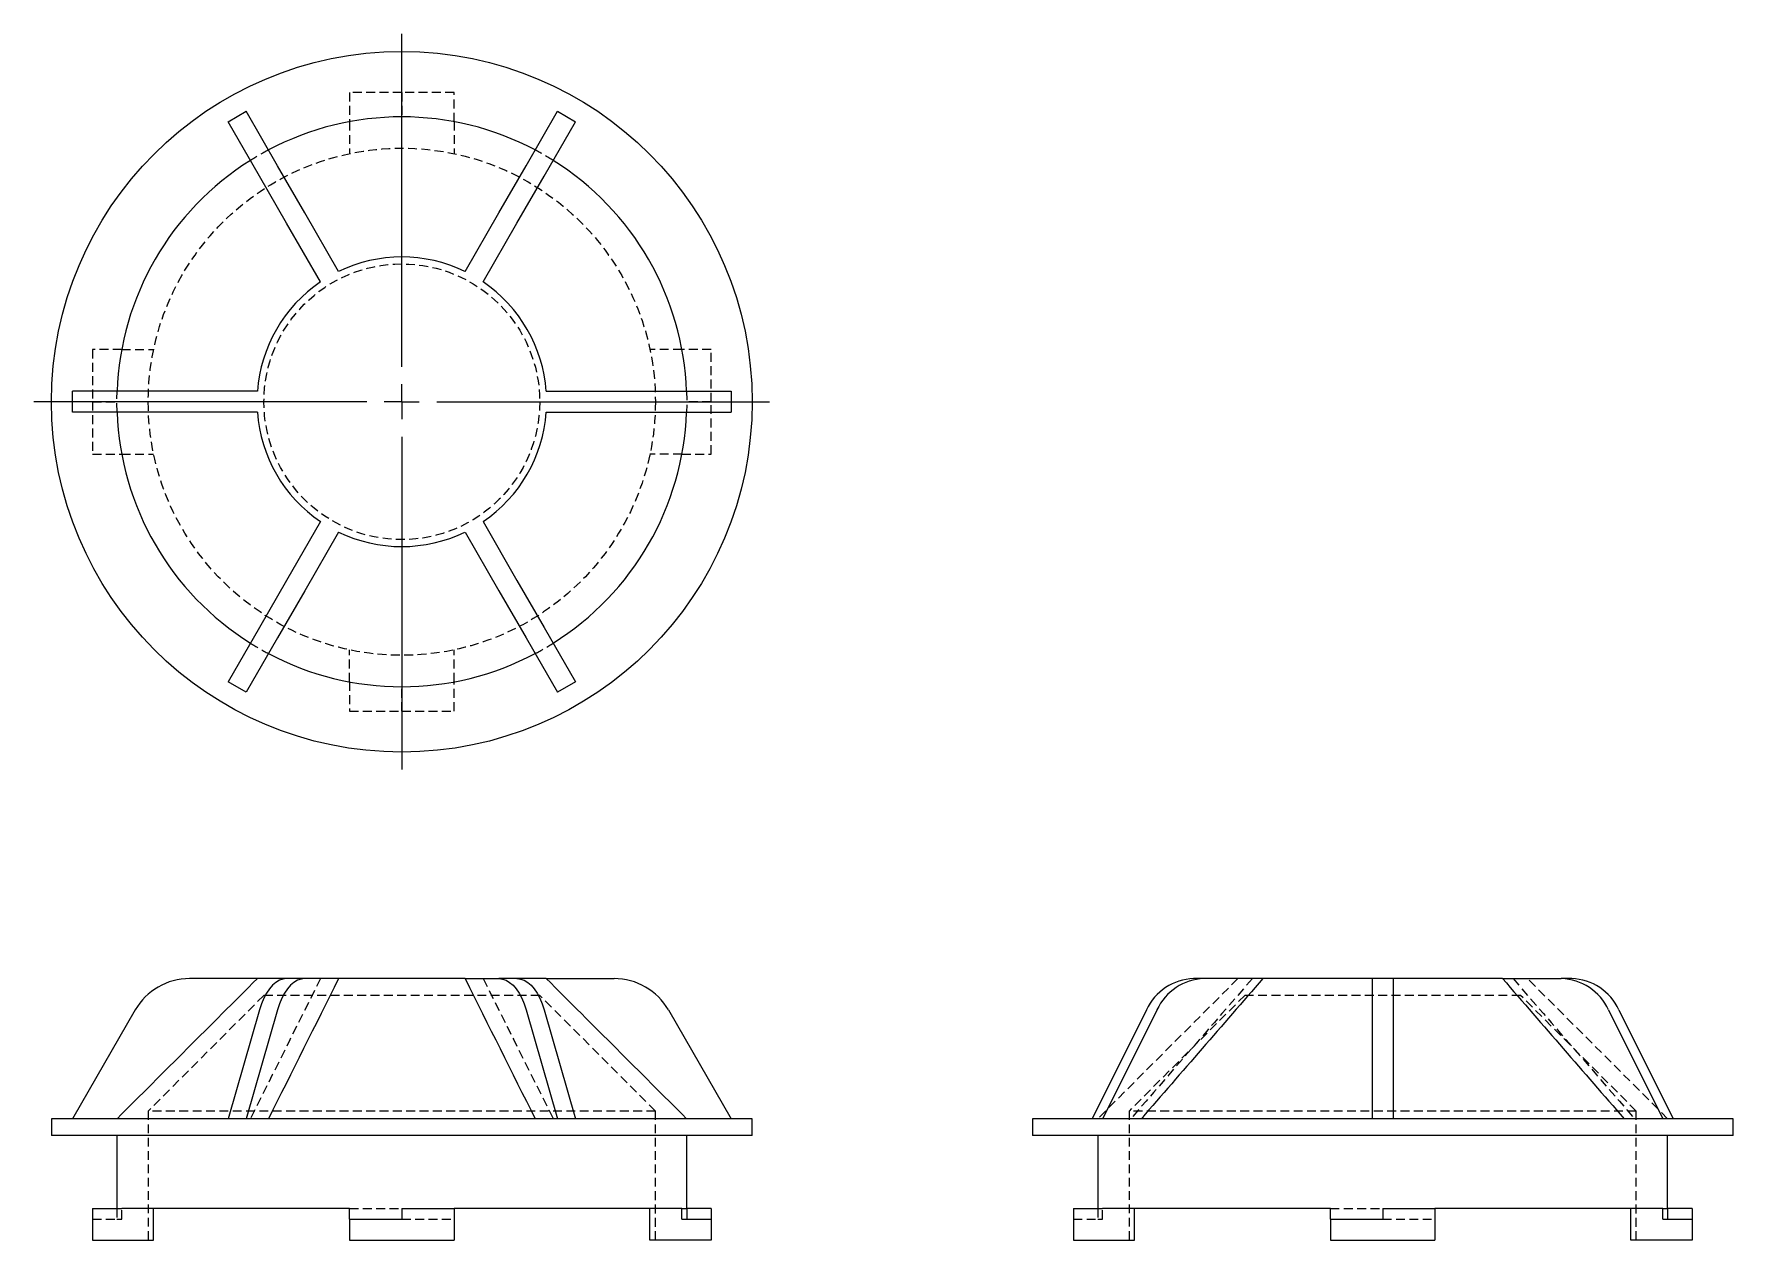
# Model space of a CAD drawing. Header units: millimetres. Extents: x 30 to 273, y 38 to 210.
import ezdxf

# ---------------------------------------------------------------- set-up
doc = ezdxf.new("R2010")
doc.units = ezdxf.units.MM
doc.linetypes.add('HIDDEN', pattern=[1.905, 1.27, -0.635])
doc.layers.add('10', color=7, linetype='Continuous')

# ---------------------------------------------------------------- blocks, each defined once
blk = doc.blocks.new('SW_CENTERMARKSYMBOL_0')
at = {"layer": '10', "color": 0}
for p, q in [((0, 5), (0, 52.5)), ((0, 0), (0, 2.5)), ((-5, 0), (-52.5, 0)), ((0, 0), (-2.5, 0)), ((0, 0), (0, -2.5)), ((0, 0), (2.5, 0)), ((5, 0), (52.5, 0)), ((0, -5), (0, -52.5))]:
    blk.add_line(p, q, dxfattribs=at)

msp = doc.modelspace()

# ---------------------------------------------------------------- linework, layer by layer
at = {"color": 7, "linetype": 'HIDDEN', "lineweight": 18}
for p, q in [((83, 202.15), (75.54, 202.15)), ((75.54, 202.15), (75.54, 197.98)), ((83, 202.15), (83, 198.67)), ((90.46, 202.15), (83, 202.15)), ((90.46, 197.98), (90.46, 202.15)), ((75.54, 197.98), (75.54, 193.42)), ((90.46, 197.98), (90.46, 193.42)), ((43.02, 165.46), (38.85, 165.46)), ((38.85, 165.46), (38.85, 158)), ((43.02, 165.46), (47.58, 165.46)), ((122.98, 165.46), (118.42, 165.46)), ((127.15, 165.46), (122.98, 165.46)), ((127.15, 158), (127.15, 165.46)), ((38.85, 158), (42.33, 158)), ((38.85, 158), (38.85, 150.54)), ((127.15, 158), (123.67, 158)), ((127.15, 150.54), (127.15, 158)), ((38.85, 150.54), (43.02, 150.54)), ((43.02, 150.54), (47.58, 150.54)), ((122.98, 150.54), (118.42, 150.54)), ((122.98, 150.54), (127.15, 150.54)), ((75.54, 118.02), (75.54, 122.58)), ((90.46, 118.02), (90.46, 122.58)), ((75.54, 118.02), (75.54, 113.85)), ((83, 113.85), (83, 117.33)), ((90.46, 113.85), (90.46, 118.02)), ((75.54, 113.85), (83, 113.85)), ((83, 113.85), (90.46, 113.85)), ((202.33, 75.66), (182.33, 55.66)), ((263.67, 55.66), (243.67, 75.66)), ((63.32, 73.27), (46.81, 56.76)), ((102.68, 73.27), (63.32, 73.27)), ((119.19, 56.76), (102.68, 73.27)), ((203.32, 73.27), (186.81, 56.76)), ((242.68, 73.27), (203.32, 73.27)), ((259.19, 56.76), (242.68, 73.27)), ((119.19, 56.76), (46.81, 56.76)), ((46.81, 56.76), (46.81, 38.34)), ((119.19, 38.34), (119.19, 56.76)), ((259.19, 56.76), (186.81, 56.76)), ((186.81, 56.76), (186.81, 38.34)), ((259.19, 38.34), (259.19, 56.76)), ((38.85, 41.33), (42.33, 41.33)), ((42.33, 42.82), (42.33, 41.33)), ((42.33, 41.33), (43.02, 41.33)), ((43.02, 41.33), (43.02, 42.82)), ((75.54, 42.82), (83, 42.82)), ((83, 41.33), (90.46, 41.33)), ((122.98, 42.82), (123.67, 42.82)), ((178.85, 41.33), (182.33, 41.33)), ((182.33, 42.82), (182.33, 41.33)), ((182.33, 41.33), (183.02, 41.33)), ((183.02, 41.33), (183.02, 42.82)), ((215.54, 42.82), (223, 42.82)), ((223, 41.33), (230.46, 41.33)), ((262.98, 42.82), (263.67, 42.82))]:
    msp.add_line(p, q, dxfattribs=at)
at = {"color": 7, "linetype": 'Continuous', "lineweight": 25}
for p, q in [((58.2, 197.97), (60.79, 199.46)), ((65.27, 191.7), (60.79, 199.46)), ((100.73, 191.7), (105.21, 199.46)), ((105.21, 199.46), (107.8, 197.97)), ((62.68, 190.21), (58.2, 197.97)), ((103.32, 190.21), (107.8, 197.97)), ((69.14, 184.98), (65.27, 191.7)), ((96.86, 184.98), (100.73, 191.7)), ((66.56, 183.49), (62.68, 190.21)), ((99.44, 183.49), (103.32, 190.21)), ((73.98, 176.6), (69.14, 184.98)), ((92.02, 176.6), (96.86, 184.98)), ((71.4, 175.11), (66.56, 183.49)), ((94.6, 175.11), (99.44, 183.49)), ((35.99, 156.51), (35.99, 159.49)), ((44.95, 159.49), (35.99, 159.49)), ((52.7, 159.49), (44.95, 159.49)), ((62.38, 159.49), (52.7, 159.49)), ((103.62, 159.49), (113.3, 159.49)), ((113.3, 159.49), (121.05, 159.49)), ((121.05, 159.49), (130.01, 159.49)), ((130.01, 159.49), (130.01, 156.51)), ((44.95, 156.51), (35.99, 156.51)), ((52.7, 156.51), (44.95, 156.51)), ((62.38, 156.51), (52.7, 156.51)), ((103.62, 156.51), (113.3, 156.51)), ((113.3, 156.51), (121.05, 156.51)), ((121.05, 156.51), (130.01, 156.51)), ((71.4, 140.89), (66.56, 132.51)), ((94.6, 140.89), (99.44, 132.51)), ((73.98, 139.4), (69.14, 131.02)), ((92.02, 139.4), (96.86, 131.02)), ((66.56, 132.51), (62.68, 125.79)), ((69.14, 131.02), (65.27, 124.3)), ((96.86, 131.02), (100.73, 124.3)), ((99.44, 132.51), (103.32, 125.79)), ((62.68, 125.79), (58.2, 118.03)), ((65.27, 124.3), (60.79, 116.54)), ((100.73, 124.3), (105.21, 116.54)), ((103.32, 125.79), (107.8, 118.03)), ((60.79, 116.54), (58.2, 118.03)), ((107.8, 118.03), (105.21, 116.54)), ((62.38, 75.66), (52.7, 75.66)), ((66.56, 75.66), (62.38, 75.66)), ((69.14, 75.66), (66.56, 75.66)), ((73.98, 75.66), (69.14, 75.66)), ((92.02, 75.66), (73.98, 75.66)), ((92.02, 75.66), (96.86, 75.66)), ((99.44, 75.66), (96.86, 75.66)), ((103.62, 75.66), (99.44, 75.66)), ((103.62, 75.66), (113.3, 75.66)), ((197.51, 75.66), (196.02, 75.66)), ((205.89, 75.66), (197.51, 75.66)), ((221.51, 75.66), (205.89, 75.66)), ((224.49, 75.66), (221.51, 75.66)), ((221.51, 75.66), (221.51, 71.18)), ((240.11, 75.66), (224.49, 75.66)), ((224.49, 75.66), (224.49, 71.18)), ((240.11, 75.66), (248.49, 75.66)), ((249.98, 75.66), (248.49, 75.66)), ((44.95, 71.18), (35.99, 55.66)), ((62.68, 71.18), (58.2, 55.66)), ((65.27, 71.18), (60.79, 55.66)), ((100.73, 71.18), (105.21, 55.66)), ((103.32, 71.18), (107.8, 55.66)), ((121.05, 71.18), (130.01, 55.66)), ((189.3, 71.18), (181.54, 55.66)), ((190.79, 71.18), (183.03, 55.66)), ((221.51, 71.18), (221.51, 55.66)), ((224.49, 71.18), (224.49, 55.66)), ((255.21, 71.18), (262.97, 55.66)), ((256.7, 71.18), (264.46, 55.66)), ((33, 55.66), (33, 53.27)), ((133, 55.66), (33, 55.66)), ((133, 53.27), (133, 55.66)), ((173, 55.66), (173, 53.27)), ((273, 55.66), (173, 55.66)), ((273, 53.27), (273, 55.66)), ((133, 53.27), (33, 53.27)), ((42.33, 53.27), (42.33, 42.82)), ((123.67, 42.82), (123.67, 53.27)), ((273, 53.27), (173, 53.27)), ((182.33, 53.27), (182.33, 42.82)), ((263.67, 42.82), (263.67, 53.27)), ((38.85, 42.82), (38.85, 38.34)), ((38.85, 42.82), (43.02, 42.82)), ((75.54, 42.82), (43.02, 42.82)), ((47.58, 38.34), (47.58, 42.82)), ((75.54, 41.33), (75.54, 42.82)), ((75.54, 41.33), (75.54, 38.34)), ((75.54, 41.33), (83, 41.33)), ((83, 42.82), (83, 41.33)), ((83, 42.82), (90.46, 42.82)), ((90.46, 42.82), (90.46, 38.34)), ((122.98, 42.82), (90.46, 42.82)), ((118.42, 38.34), (118.42, 42.82)), ((122.98, 41.33), (122.98, 42.82)), ((122.98, 41.33), (127.15, 41.33)), ((123.67, 42.82), (123.67, 41.33)), ((127.15, 42.82), (123.67, 42.82)), ((127.15, 42.82), (127.15, 41.33)), ((127.15, 41.33), (127.15, 38.34)), ((178.85, 42.82), (178.85, 38.34)), ((178.85, 42.82), (183.02, 42.82)), ((215.54, 42.82), (183.02, 42.82)), ((187.58, 38.34), (187.58, 42.82)), ((215.54, 41.33), (215.54, 42.82)), ((215.54, 41.33), (215.54, 38.34)), ((215.54, 41.33), (223, 41.33)), ((223, 42.82), (223, 41.33)), ((223, 42.82), (230.46, 42.82)), ((230.46, 42.82), (230.46, 38.34)), ((262.98, 42.82), (230.46, 42.82)), ((258.42, 38.34), (258.42, 42.82)), ((262.98, 41.33), (262.98, 42.82)), ((262.98, 41.33), (267.15, 41.33)), ((263.67, 42.82), (263.67, 41.33)), ((267.15, 42.82), (263.67, 42.82)), ((267.15, 42.82), (267.15, 41.33)), ((267.15, 41.33), (267.15, 38.34)), ((38.85, 38.34), (47.58, 38.34)), ((75.54, 38.34), (90.46, 38.34)), ((127.15, 38.34), (118.42, 38.34)), ((178.85, 38.34), (187.58, 38.34)), ((215.54, 38.34), (230.46, 38.34)), ((267.15, 38.34), (258.42, 38.34))]:
    msp.add_line(p, q, dxfattribs=at)
at = {"color": 7, "linetype": 'HIDDEN', "lineweight": 18, "flags": 128}
for points in [[(42.36, 156.51), (42.33, 158), (42.36, 159.49)], [(123.64, 159.49), (123.67, 158), (123.64, 156.51)]]:
    msp.add_lwpolyline(points, dxfattribs=at)
at = {"color": 7, "linetype": 'Continuous', "lineweight": 25, "flags": 128}
for points in [[(66.56, 75.66), (66.04, 75.6), (65.53, 75.42), (65.03, 75.12), (64.55, 74.7), (64.1, 74.18), (63.68, 73.56), (63.3, 72.85), (62.97, 72.05), (62.68, 71.18)], [(69.14, 75.66), (68.62, 75.6), (68.11, 75.42), (67.61, 75.12), (67.13, 74.7), (66.68, 74.18), (66.27, 73.56), (65.89, 72.85), (65.55, 72.05), (65.27, 71.18)], [(96.86, 75.66), (97.38, 75.6), (97.89, 75.42), (98.39, 75.12), (98.87, 74.7), (99.32, 74.18), (99.73, 73.56), (100.11, 72.85), (100.45, 72.05), (100.73, 71.18)], [(99.44, 75.66), (99.96, 75.6), (100.47, 75.42), (100.97, 75.12), (101.45, 74.7), (101.9, 74.18), (102.32, 73.56), (102.7, 72.85), (103.03, 72.05), (103.32, 71.18)]]:
    msp.add_lwpolyline(points, dxfattribs=at)
at = {"color": 7, "linetype": 'Continuous', "lineweight": 25}
msp.add_circle((83, 158), 50, dxfattribs=at)
at = {"color": 7, "linetype": 'HIDDEN', "lineweight": 18}
for radius in [36.19, 19.68]:
    msp.add_circle((83, 158), radius, dxfattribs=at)
at = {"color": 7, "linetype": 'Continuous', "lineweight": 25}
for centre, radius, start, end in [((83, 158), 40.67, 62.1031, 117.8969), ((83, 158), 40.67, 122.1031, 177.8969), ((83, 158), 40.67, 2.1031, 57.8969), ((83, 158), 20.67, 64.1405, 115.8595), ((83, 158), 20.67, 124.1405, 175.8595), ((83, 158), 20.67, 4.1405, 55.8595), ((83, 158), 40.67, 182.1031, 237.8969), ((83, 158), 20.67, 184.1405, 235.8595), ((83, 158), 20.67, 304.1405, 355.8595), ((83, 158), 40.67, 302.1031, 357.8969), ((83, 158), 20.67, 244.1405, 295.8595), ((83, 158), 40.67, 242.1031, 297.8969), ((52.7, 66.7), 8.96, 90, 150), ((113.3, 66.7), 8.96, 30, 90), ((196.27, 68), 7.67, 91.9186, 155.4615), ((197.76, 68), 7.67, 91.9186, 155.4615), ((248.24, 68), 7.67, 24.5385, 88.0814), ((249.73, 68), 7.67, 24.5385, 88.0814)]:
    msp.add_arc(centre, radius, start, end, dxfattribs=at)
at = {"color": 7, "linetype": 'HIDDEN', "lineweight": 18}
for start, end in [(117.8969, 122.1031), (57.8969, 62.1031), (237.8969, 242.1031), (297.8969, 302.1031)]:
    msp.add_arc((83, 158), 40.67, start, end, dxfattribs=at)
at = {"color": 7, "linetype": 'Continuous', "lineweight": 25}
for points in [[(62.38, 75.66), (55.7, 68.99), (49.03, 62.33), (42.36, 55.66)], [(73.98, 75.66), (70.64, 68.99), (67.31, 62.33), (63.97, 55.66)], [(92.02, 75.66), (95.36, 68.99), (98.69, 62.33), (102.03, 55.66)], [(103.62, 75.66), (110.3, 68.99), (116.97, 62.33), (123.64, 55.66)], [(205.89, 75.66), (200.11, 68.99), (194.33, 62.33), (188.55, 55.66)], [(240.11, 75.66), (245.89, 68.99), (251.67, 62.33), (257.45, 55.66)]]:
    msp.add_open_spline(points, degree=3, dxfattribs=at)
at = {"color": 7, "linetype": 'HIDDEN', "lineweight": 18}
for points in [[(71.4, 75.66), (68.06, 68.99), (64.72, 62.33), (61.39, 55.66)], [(94.6, 75.66), (97.94, 68.99), (101.28, 62.33), (104.61, 55.66)], [(204.4, 75.66), (198.61, 68.99), (192.83, 62.33), (187.05, 55.66)], [(241.6, 75.66), (247.39, 68.99), (253.17, 62.33), (258.95, 55.66)]]:
    msp.add_open_spline(points, degree=3, dxfattribs=at)

# ---------------------------------------------------------------- block references
at = {"layer": '10'}
msp.add_blockref('SW_CENTERMARKSYMBOL_0', (83, 158), dxfattribs=at)

doc.saveas('drawing.dxf')
